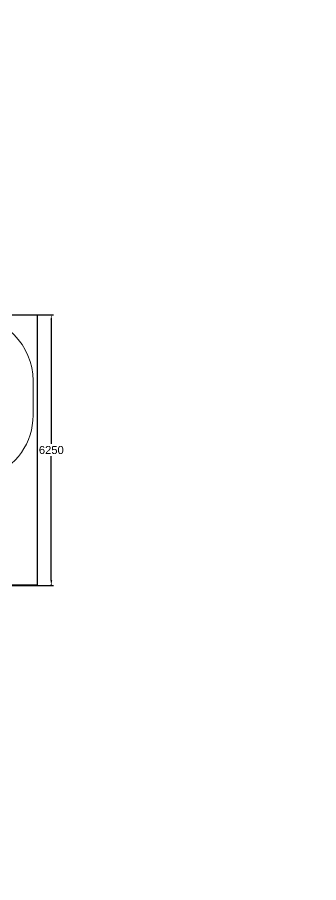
# Model space of a CAD drawing. Extents: x -10000 to 10000, y -10000 to 10000.
# Drawn here: x 3046 to 10000, y -10000 to 10000 of the extents above; entities that cross this region are included whole.
import ezdxf

# ---------------------------------------------------------------- set-up
doc = ezdxf.new("R2010")
doc.units = 0
doc.header["$LTSCALE"] = 5
doc.header["$PDMODE"] = 33
doc.header["$PDSIZE"] = 20
doc.layers.add('REFERENCE', color=9, linetype='Continuous')
doc.layers.add('REVIEW_REQUIRED', color=30, linetype='Continuous')
doc.styles.add('LG1', font='arial.ttf', dxfattribs={"height": 185})
doc.styles.get("Standard").update_dxf_attribs({"font": 'SIMPLEX'})
doc.dimstyles.new('LG_DIM', dxfattribs={"dimtxt": 2.5, "dimasz": 2.5, "dimexe": 1.25, "dimexo": 0.625, "dimtad": 1, "dimlunit": 6, "dimtxsty": 'STANDARD', "dimcen": 2.5, "dimazin": 3, "dimtfac": 1, "dimtmove": 0, "dimatfit": 3})

# ---------------------------------------------------------------- blocks, each defined once
blk = doc.blocks.new('*D4')
at = {"layer": 'REFERENCE', "color": 0}
for p in [(1167, 3125), (1050, -3128), (3830, -3128)]:
    blk.add_point(p, dxfattribs=at)
at = {"layer": 'REVIEW_REQUIRED', "color": 0, "lineweight": -2}
for p, q in [((1168, 3125), (3880, 3125)), ((3830, 3005), (3830, 143)), ((3830, -3008), (3830, -146)), ((1051, -3128), (3880, -3128))]:
    blk.add_line(p, q, dxfattribs=at)
at = {"layer": 'REVIEW_REQUIRED', "color": 0}
for points in [[(3850, 3005), (3810, 3005), (3830, 3125)], [(3810, -3008), (3850, -3008), (3830, -3128)]]:
    blk.add_solid(points, dxfattribs=at)
at = {"layer": 'REVIEW_REQUIRED', "color": 4, "insert": (3830, -1), "char_height": 185, "attachment_point": 5, "style": 'LG1'}
blk.add_mtext('\\A1;6250', dxfattribs=at)

msp = doc.modelspace()

# ---------------------------------------------------------------- linework, layer by layer
at = {"layer": 'REFERENCE'}
msp.add_lwpolyline([(-3507, 3125.3), (3503, 3125.3), (3503, -3124.7), (-3507, -3124.7)], close=True, dxfattribs=at)
at = {"layer": 'REVIEW_REQUIRED', "linetype": 'Continuous', "lineweight": 0}
msp.add_line((3410, 802.8), (3410, 1602.8), dxfattribs=at)
for centre, start, end in [((1910, 1602.8), 0, 90), ((1910, 802.8), 289.98158, 0)]:
    msp.add_arc(centre, 1500, start, end, dxfattribs=at)
at = {"layer": 'REVIEW_REQUIRED', "invisible_edges": 15}
for points in [[(-10000, -10000, -5), (10000, -10000, -5), (10000, 10000, -5), (-10000, 10000, -5)], [(10000, 10000, -5), (10000, 10000, -2000), (-10000, 10000, -2000), (-10000, 10000, -5)], [(10000, -10000, -2000), (10000, -10000, -5), (10000, 10000, -5), (10000, 10000, -2000)], [(-10000, -10000, -5), (-10000, -10000, -2000), (10000, -10000, -2000), (10000, -10000, -5)]]:
    msp.add_3dface(points, dxfattribs=at)

# ---------------------------------------------------------------- dimensions: what is measured, and where the dimension line sits
at = {"layer": 'REVIEW_REQUIRED'}
dim = msp.add_linear_dim(base=(3830.4, -3127.7), p1=(1167, 3125.3), p2=(1050.3, -3127.7), angle=90, dimstyle='LG_DIM', override={"dimtxt": 185, "dimasz": 120, "dimexe": 50, "dimexo": 1, "dimgap": 50, "dimtad": 0, "dimtih": 1, "dimtoh": 1, "dimdec": 0, "dimrnd": 10, "dimlunit": 2, "dimtxsty": 'LG1', "dimclrt": 4, "dimadec": 4, "dimtdec": 0}, dxfattribs=at)
dim.commit()
dim.dimension.update_dxf_attribs({"geometry": '*D4', "text_midpoint": (3830.4, -1.2)})

doc.saveas('drawing.dxf')
